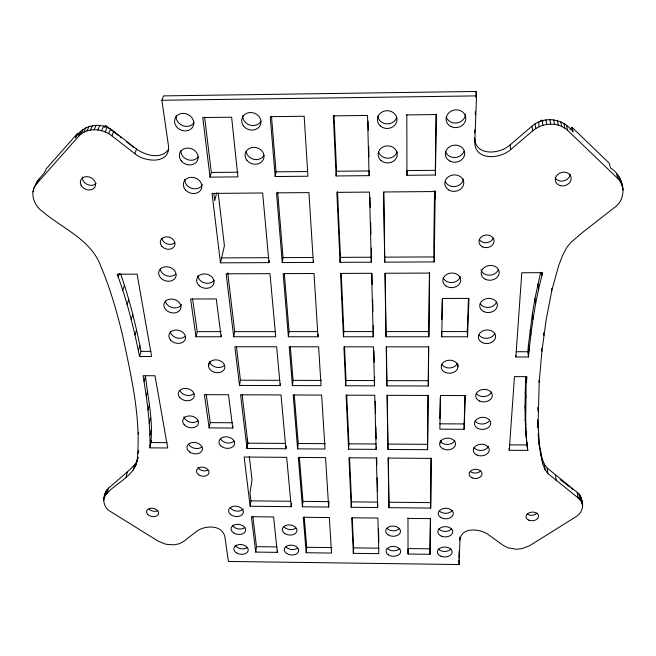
<?xml version="1.0" encoding="UTF-8"?>
<svg xmlns="http://www.w3.org/2000/svg" width="656" height="656" viewBox="0 0 656 656"><rect width="100%" height="100%" fill="white"/><g stroke="black" fill="none" stroke-linecap="round" stroke-linejoin="round"><path stroke-width="0.98" d="M408.04 554.033L408.073 548.555L429.951 548.826L430.024 554.312L408.04 554.033L407.983 518.035M406.769 114.931L436.314 114.554L435.445 175.037L406.941 175.3L406.991 170.585L435.322 170.314L436.117 114.136M427.548 449.713L428.171 395.461L387.04 395.314L387.967 449.45L427.548 449.713L428.04 395.273M428.278 385.999L428.729 346.885L386.204 346.852L386.876 385.876L428.278 385.999L428.589 346.688M428.844 336.774L429.573 273.093L384.941 273.249L386.031 336.766L428.844 336.774L429.434 272.166M430.844 457.954L430.68 508.088L388.967 507.662L388.114 458.077L431.394 458.388L430.68 508.088M434.551 191.134L433.813 244.696L434.206 261.924L384.752 262.138L383.547 191.978L435.215 191.544L434.206 261.924M429.951 548.826L430.385 518.273M435.026 190.806L434.912 198.891L434.715 191.027M430.024 554.312L430.533 518.642L407.934 518.404M538.847 441.57L542.045 458.372L544.357 464.186L547.17 468.04L577.239 492.385C581.085 494.977 581.929 499.577 581.987 503.841M103.771 498.675L105.534 495.009L107.051 493.443C116.358 482.603 133.849 476.363 136.932 461.135L134.644 464.858L127.469 471.82L108.584 488.113C101.672 494.755 101.926 507.596 111.282 512.008L158.211 541.167L165.919 544.275L174.324 544.833L179.432 543.701L183.565 541.471L197.062 531.016C205.344 525.21 222.335 524.603 224.877 536.821L228.427 561.454L459.052 564.545L459.979 539.626C461.734 526.596 479.921 528.81 488.064 534.394L503.226 545.382L507.777 547.76L516.116 549.236L521.93 548.687L529.63 545.702L575.706 516.895C581.765 513.648 584.16 506.276 581.733 499.897M527.785 450.385C524.382 426.121 524.677 401.538 525.907 377.134C526.76 401.456 524.046 426.113 527.785 450.385L509.261 450.262L509.097 448.458M439.84 418.725L440.266 397.331M441.816 319.521L442.21 299.407M441.726 336.774L442.497 298.464L468.983 298.406L467.556 336.774L441.726 336.774L441.57 331.592L467.252 331.583L467.556 336.774M440.725 442.833L440.766 440.807M388.967 507.662L388.344 457.749M387.967 449.45L387.278 395.125M582.585 505.407L581.224 501.356L578.075 497.879L547.867 473.501L545.029 469.63L542.709 463.817L539.503 446.99L538.1 424.317L539.175 382.3L541.905 351.19L546.169 319.775L551.852 290.272L558.797 265.245L562.668 255.282L566.759 247.501L571.032 242.253L582.799 232.232L614.246 207.681C628.505 197.956 623.831 176.218 610.49 167.928L609.26 163.229L572.057 127.403L569.793 129.298M386.876 385.876L386.458 346.786M386.031 336.766L385.203 273.347M377.626 507.547L376.355 457.986L348.967 457.79L351.222 507.285L377.626 507.547L377.758 503.931M384.752 262.138L383.826 192.274M376.134 449.368L374.74 395.273L346.106 395.166L348.574 449.18L376.134 449.368L376.232 446.687M458.872 558.043L459.134 551.073M459.536 540.109L459.651 537.125M464.095 429.303L465.358 395.593L440.545 395.502L439.873 429.172L464.095 429.303L464.891 395.379M467.252 331.583L468.482 298.341M474.6 132.922L474.714 129.888M475.28 114.718L475.387 111.684M475.912 97.523L476.133 91.455L163.541 95.891L161.901 100.278L168.215 144.033C171.987 164.525 145.173 162.663 134.8 153.643L111.864 135.825C102.566 128.437 87.273 126.944 78.695 136.218L36.597 183.819C28.856 192.569 34.169 206.074 42.976 211.88C63.173 228.936 91.889 240.145 101.106 267.099C110.511 289.083 116.924 312.199 122.606 335.38C131.208 376.437 141.417 418.594 137.12 460.791L138.063 457.257M622.724 186.821L620.027 181.048L617.878 178.571L567.686 130.429C558.149 121.516 542.299 122.598 532.697 130.839L510.688 149.593C499.979 159.392 473.288 161.105 474.878 140.564L476.543 95.891L476.133 91.455M374.494 385.843L373.494 346.844L343.9 346.827L345.679 385.753L374.494 385.843L374.609 376.478M373.231 336.766L371.599 273.298L340.546 273.413L343.441 336.766L373.231 336.766L373.313 325.474M149.978 447.851C150.388 423.653 147.026 399.553 143.082 375.724L155.005 375.757L167.731 447.974L149.978 447.851C154.332 424.252 147.953 399.783 145.525 376.2L144.066 381.382M371.312 262.195L369.508 192.093L336.84 192.364L340.038 262.326L371.312 262.195L371.337 248.099M353.33 553.336L351.706 517.797L377.897 518.084L378.815 553.656L353.33 553.336L353.625 547.875L352.247 517.436M351.222 507.285L351.542 501.856L349.533 457.47M369.082 175.652L367.532 115.44L333.346 115.874L336.093 175.964L369.082 175.652L369.312 171.888M348.574 449.18L348.918 443.825L346.712 394.986M526.522 382.44L526.916 376.651L514.46 376.626L509.261 450.262M515.846 356.971L521.791 272.757L542.709 272.683C535.165 300.218 531.204 328.615 528.465 356.987L515.846 356.971L515.657 355.224M345.679 385.753L346.056 380.496L344.523 346.762M343.441 336.766L343.842 331.608L341.21 273.511M328.656 507.055L325.556 457.626L298.332 457.429L302.408 506.793L328.656 507.055L329.017 502.545M340.038 262.326L340.48 257.357L337.512 191.65M528.465 356.987L527.834 351.731L528.367 345.753L532.369 314.003L534.935 298.636L540.675 272.289M306.196 552.729L303.269 517.281L329.32 517.559L331.542 553.057L306.196 552.729L306.721 547.293L304.236 516.928M105.313 493.345L103.566 500.684M336.093 175.964L336.585 171.257L334.06 115.448M302.408 506.793L302.965 501.381L299.349 457.109M317.98 336.766L314.019 273.511L283.171 273.618L288.378 336.758L317.98 336.766L318.258 334.191M297.627 448.843L293.183 394.978L321.637 395.084L325.023 449.024L297.627 448.843L298.234 443.505L294.257 394.797M291.182 506.678L286.697 457.347L244.147 457.035L250.141 506.26L291.182 506.678L291.592 503.078M277.316 552.36L273.601 516.961L251.42 516.723L255.725 552.081L277.316 552.36L277.537 550.548M313.322 262.441L308.943 192.602L276.512 192.872L282.26 262.572L313.322 262.441L313.568 260.457M285.909 448.761L281.014 394.937L240.588 394.797L246.984 448.499L285.909 448.761L286.246 446.096M292.412 385.597L289.206 346.786L318.611 346.811L321.046 385.679L292.412 385.597L293.076 380.357L290.329 346.721M288.378 336.758L289.091 331.616L284.36 273.716M280.161 385.556L276.635 346.778L234.873 346.753L239.473 385.441L280.161 385.556L280.407 383.817M457.945 366.761L457.986 366.442A8.438 6.527 -1.9 0 0 450.426 360.21A8.438 6.527 -1.9 0 0 441.349 365.343L441.291 368.114A8.438 6.527 -1.9 0 0 450.09 373.215A8.438 6.527 -1.9 0 0 457.97 367.073L457.822 364.129M255.725 552.081L256.488 546.661L252.831 516.379M250.141 506.26L250.961 500.872L250.002 492.927L252.035 479.708L249.313 456.658M282.26 262.572L283.048 257.619L277.693 192.151M246.984 448.499L247.853 443.177L242.121 394.617M268.985 262.63L262.654 192.987L212.019 193.413L220.482 262.835L268.985 262.63L269.329 260.653M232.741 428.032L228.501 394.756L204.369 394.666L209.166 427.909L232.741 428.032L233.06 426.269M239.473 385.441L240.424 380.218L236.472 346.688M275.167 176.53L270.231 116.686L304.163 116.251L307.918 176.226L275.167 176.53L276.037 171.839L271.494 116.26M233.675 336.749L226.189 273.823L269.985 273.667L275.725 336.758L233.675 336.749L234.692 331.633L227.763 272.904M209.166 427.909L210.24 422.628L206.222 394.469M221.105 336.749L216.283 298.947L190.568 298.997L196.013 336.749L221.105 336.749L221.466 335.044M208.51 366.294L208.436 365.991A8.315 6.347 11.5 0 1 215.135 359.865A8.315 6.347 11.5 0 1 224.516 364.957L224.86 367.696A8.315 6.347 11.5 0 1 216.841 372.698A8.315 6.347 11.5 0 1 208.518 366.606L209.264 362.842M220.482 262.835L224.418 245.803L218.186 193.028M196.013 336.749L197.235 331.641L192.561 298.931M216.71 192.856L214.709 200.638L213.864 193.659M150.076 445.76L151.446 440.471M149.921 435.002L151.298 429.729M149.207 423.038L150.609 417.782M133.217 470.172L134.644 464.858M138.08 453.386L138.785 450.738M147.977 410L149.396 404.768M210.035 177.136L202.77 117.555L231.617 117.186L237.89 176.882L210.035 177.136L211.306 172.462L204.623 117.121M126.009 477.133L127.469 471.82M138.178 433.952L138.662 432.197M146.255 396.06L147.69 390.853M135.513 466.441L138.006 457.371M104.435 496.772L105.977 491.442M105.534 495.009L107.076 489.688M107.051 493.443L108.584 488.113M139.539 356.495C133.931 328.623 127.149 300.866 117.145 274.216L137.096 274.151L151.61 356.503L139.539 356.495L141.048 351.354C135.858 325.122 129.486 299.054 120.573 273.814M138.391 350.632L139.917 345.515M134.972 335.011L136.53 329.919M131.208 319.546L132.799 314.495M127.133 304.515L128.765 299.497M122.787 290.19L124.46 285.212M118.203 276.865L119.351 273.568M134.8 153.643L136.555 149.068L113.775 131.323C102.115 121.434 82.976 124.025 75.432 137.809L77.556 133.348L79.105 134.537M111.864 135.825L113.775 131.323M108.666 133.668L110.602 129.175M105.198 131.938L107.166 127.453M104.771 127.264L105.559 125.485L118.375 135.472M101.557 130.683L103.541 126.198M97.818 129.937L99.827 125.46M94.087 129.716L96.12 125.239M35.924 184.279C38.015 178.235 44.37 174.988 46.264 168.813L77.556 133.348M90.454 130.027L92.512 125.55M87.018 130.864L89.093 126.378M83.861 132.2L85.952 127.715M81.065 134.004L83.173 129.511M78.695 136.218L80.819 131.717M36.597 183.819L38.909 179.162M32.923 191.864L33.694 190.306M33.604 188.953L37.154 181.581M168.543 149.445C161.196 159.908 145.296 155.39 136.555 149.068M104.189 127.01L105.559 125.485M474.567 139.015C476.371 156.604 500.208 154.012 510.073 144.943L531.934 126.255C544.103 115.333 563.988 118.629 573.073 131.963L572.057 127.403M539.322 122.032L541.651 120.048L543.02 121.36M161.901 100.278L476.543 95.891M211.306 172.462L237.997 172.208M276.037 171.839L307.566 171.536M336.585 171.257L369.369 170.945M221.621 257.898L268.837 257.685M283.048 257.619L312.928 257.48M340.48 257.357L371.567 257.218M384.933 257.152L434.092 256.931M197.235 331.641L221.195 331.633M234.692 331.633L275.487 331.624M289.091 331.616L317.512 331.616M343.842 331.608L373.469 331.6M386.195 331.6L428.762 331.592M141.048 351.354L151.06 351.37M516.247 351.723L527.834 351.731M240.424 380.218L279.882 380.324M293.076 380.357L321.563 380.431M346.056 380.496L374.715 380.578M387.032 380.611L428.204 380.718M210.24 422.628L232.675 422.743M439.741 423.817L463.833 423.94M151.347 442.562L167.05 442.661M247.853 443.177L285.565 443.423M298.234 443.505L325.491 443.677M348.918 443.825L376.331 443.997M388.114 444.079L427.482 444.325M509.794 444.85L527.194 444.965L526.858 442.825M250.961 500.872L290.772 501.266M302.965 501.381L329.091 501.643M351.542 501.856L377.815 502.119M389.098 502.225L430.607 502.635M256.488 546.661L276.955 546.915M306.721 547.293L331.944 547.604M353.625 547.875L378.988 548.195M119.982 136.719L121.581 137.965M126.387 141.712L133.603 147.329M560.15 479.536L569.818 487.064M571.433 488.318L573.041 489.573M620.355 179.014L621.658 183.819M622.15 186.115L623.2 189.969M618.731 176.251L620.027 181.048M616.591 173.791L617.878 178.571M566.694 125.837L567.686 130.429M563.955 123.623L564.931 128.207M560.814 121.852L561.774 126.428M557.354 120.565L558.289 125.132M553.656 119.794L554.566 124.361M549.818 119.572L550.704 124.14M545.94 119.892L546.801 124.46M542.118 120.753L542.947 125.321M538.445 122.123L539.257 126.698M535.025 123.976L535.813 128.551M531.934 126.255L532.697 130.839M551.581 288.574L551.852 290.272M581.29 497.83L582.143 503.332M582.266 505.678L582.553 507.514M580.371 495.862L581.224 501.356M579.01 494.025L579.855 499.528M621.412 182.007L621.888 185.148M577.239 492.385L578.075 497.879M541.446 272.363L541.897 275.405M537.854 283.982L538.584 289.083M543.488 332.789L543.857 335.396M534.935 298.636L535.632 303.769M541.544 348.566L541.905 351.19M555.501 475.297L556.231 480.766M510.073 144.943L510.688 149.593M532.369 314.003L533.049 319.177M538.945 380.529L539.175 382.3M530.179 329.804L530.843 335.011M547.17 468.04L547.867 473.501M537.6 407.63L538.043 411.197M544.357 464.186L545.029 469.63M537.551 419.832L538.1 424.317M528.367 345.753L529.015 351.001M542.045 458.372L542.709 463.817M538.256 433.608L538.584 436.306M540.216 450.787L540.872 456.215M538.953 442.48L539.503 446.99M247.181 438.618L247.779 443.628M525.267 392.099L525.874 397.438M525.038 406.326L525.636 411.689M525.21 419.627L525.809 425.006M525.817 431.837L526.407 437.232M538.256 434.78L538.765 440.602M474.641 137.801L474.878 140.564M537.6 422.923L537.805 427.909M459.905 537.789L459.979 539.626M458.872 559.953L459.052 564.545M435.322 170.314L435.445 175.037M440.807 440.816L440.865 442.857M368.098 121.114L368.336 130.265M368.746 146.542L369.008 156.71M370.05 197.456L370.304 207.583M370.689 222.778L370.976 233.921M371.985 273.396L372.272 284.63M372.657 299.948L372.944 311.182M373.961 350.878L374.248 362.145M375.24 401.201L375.552 413.428M375.888 426.679L376.208 438.905M376.683 457.667L376.864 464.735M377.2 477.871L377.536 491M378.496 528.892L378.832 542.094M406.835 114.513L406.941 175.3M224.344 365.449A8.274 6.339 11.6 0 1 215.799 367.147A8.274 6.339 11.6 0 1 209.649 361.431M157.579 510.811A6.134 4.182 11.5 0 1 149.084 509.171M207.534 470.344A6.322 4.494 10.3 0 1 197.989 467.507M243.286 509.007A7.437 5.166 8.4 0 1 230.502 508.129M234.184 441.062A7.831 5.707 9.7 0 1 220.785 439.208M247.378 547.563A7.224 4.871 7.8 0 1 235.135 545.21M297.512 548.195A7.232 4.912 5.9 0 1 286.114 547.03M244.827 527.645A7.339 5.027 8.1 0 1 232.396 525.243M295.733 528.228A7.347 5.068 6.1 0 1 284.163 527.047M197.94 420.832A7.954 5.838 11.7 0 1 189.633 422.07A7.954 5.838 11.7 0 1 183.959 416.585M193.84 393.756A8.11 6.06 12.4 0 1 180.105 390.951M201.892 446.916A7.798 5.625 11 0 1 188.674 444.276M457.289 363.49A8.389 6.511 -2 0 1 449.893 367.95A8.389 6.511 -2 0 1 441.849 364.457M536.961 513.181A6.298 4.354 -3.7 0 1 527.014 513.976M480.725 470.836A6.445 4.625 -1.9 0 1 470.582 471.713M452.369 510.401A7.552 5.281 -0.3 0 1 439.348 511.016M454.805 440.652A7.946 5.847 -1 0 1 447.622 444.448A7.946 5.847 -1 0 1 440.151 441.078M450.902 549.088A7.331 4.977 0.1 0 1 438.233 548.933M399.816 548.449A7.29 4.961 2 0 1 387.229 548.293M451.517 528.941A7.446 5.133 -0.1 0 1 438.651 528.793M399.635 528.351A7.405 5.117 2 0 1 386.843 528.211M489.105 421.07A8.102 6.027 -2.9 0 1 475.108 421.004M491.524 391.985A8.266 6.265 -3.4 0 1 484.407 396.536A8.266 6.265 -3.4 0 1 476.346 393.444M488.515 446.219A7.954 5.806 -2.5 0 1 481.676 450.41A7.954 5.806 -2.5 0 1 473.919 447.523M570.195 174.217A8.003 6.765 -16 0 1 563.742 180.884A8.003 6.765 -16 0 1 555.165 177.784M493.279 237.989A7.56 6.314 -7.4 0 1 486.777 242.646A7.56 6.314 -7.4 0 1 479.421 239.588M463.423 178.998A9.446 8.216 -6.8 0 1 455.518 186.452A9.446 8.216 -6.8 0 1 445.449 181.991M460.266 276.578A8.889 7.29 -3.6 0 1 452.115 282.547A8.889 7.29 -3.6 0 1 443.161 277.8M465.489 114.119A9.832 8.856 -10.4 0 1 456.74 122.992A9.832 8.856 -10.4 0 1 446.178 116.661M396.782 117.293A9.725 8.848 -0.4 0 1 386.655 123.902A9.725 8.848 -0.4 0 1 377.708 116.022M464.005 151.175A9.627 8.503 -8.2 0 1 454.583 157.555A9.627 8.503 -8.2 0 1 445.481 151.372M397.085 151.897A9.528 8.495 0.1 0 1 387.991 158.244A9.528 8.495 0.1 0 1 378.709 152.094M496.494 302.186A8.79 7.06 -5.6 0 1 488.917 307.352A8.79 7.06 -5.6 0 1 480.372 303.917M494.772 333.338A8.61 6.781 -4.7 0 1 487.351 338.283A8.61 6.781 -4.7 0 1 478.97 334.97M498.298 269.706A8.987 7.364 -6.6 0 1 489.376 275.184A8.987 7.364 -6.6 0 1 481.012 269.772M96.137 183.336A7.831 6.363 25.6 0 1 87.346 184.467A7.831 6.363 25.6 0 1 82.402 177.03M174.881 242.564A7.446 6.06 18.3 0 1 167.19 243.942A7.446 6.06 18.3 0 1 161.835 238.251M202.392 184.779A9.364 7.921 19.7 0 1 191.806 188.362A9.364 7.921 19.7 0 1 184.779 179.416M214.159 280.227A8.774 7.068 14.5 0 1 204.533 282.908A8.774 7.068 14.5 0 1 197.874 275.602M194.078 122.615A9.774 8.495 24.7 0 1 182.696 125.64A9.774 8.495 24.7 0 1 176.185 115.579M261.039 121.13A9.709 8.651 19 0 1 249.862 125.099A9.709 8.651 19 0 1 242.802 115.456M198.407 156.653A9.545 8.184 21.8 0 1 187.632 159.679A9.545 8.184 21.8 0 1 180.81 150.577M264.056 155.341A9.496 8.323 16.3 0 1 253.888 159.351A9.496 8.323 16.3 0 1 246.189 151.331M181.655 304.458A8.643 6.798 15.6 0 1 172.667 307.689A8.643 6.798 15.6 0 1 165.361 301.022M185.148 336.348A8.454 6.535 14.3 0 1 176.357 337.783A8.454 6.535 14.3 0 1 170.289 331.641M175.726 274.167A8.84 7.077 17 0 1 166.591 275.758A8.84 7.077 17 0 1 160.228 269.116M147.756 514.501A6.158 4.19 11.5 0 0 158.211 514.632A6.158 4.19 11.5 0 0 151.749 508.146A6.158 4.19 11.5 0 0 147.756 514.501M198.793 474.878A6.355 4.502 10.2 0 0 208.977 472.943A6.355 4.502 10.2 0 0 200.465 467.269A6.355 4.502 10.2 0 0 198.793 474.878M230.748 514.64A7.478 5.166 8.4 0 0 243.163 513.197A7.478 5.166 8.4 0 0 233.995 506.178A7.478 5.166 8.4 0 0 230.748 514.64M220.842 445.826A7.872 5.715 9.6 0 0 234.176 445.121A7.872 5.715 9.6 0 0 225.434 436.814A7.872 5.715 9.6 0 0 220.842 445.826M284.753 533.508A7.38 5.068 6.1 0 0 296.848 531.393A7.38 5.068 6.1 0 0 287.295 525.021A7.38 5.068 6.1 0 0 284.753 533.508M286.705 553.475A7.265 4.912 5.9 0 0 298.619 551.442A7.265 4.912 5.9 0 0 289.222 545.259A7.265 4.912 5.9 0 0 286.705 553.475M236.398 552.828A7.257 4.879 7.8 0 0 248.148 550.802A7.257 4.879 7.8 0 0 238.563 544.628A7.257 4.879 7.8 0 0 236.398 552.828M233.667 532.91A7.372 5.027 8.1 0 0 245.59 530.802A7.372 5.027 8.1 0 0 235.857 524.447A7.372 5.027 8.1 0 0 233.667 532.91M184.229 424.776A7.995 5.847 11.6 0 0 197.858 424.891A7.995 5.847 11.6 0 0 189.691 415.912A7.995 5.847 11.6 0 0 184.229 424.776M179.842 397.618A8.159 6.068 12.4 0 0 193.725 397.716A8.159 6.068 12.4 0 0 185.377 388.401A8.159 6.068 12.4 0 0 179.842 397.618M189.863 452.123A7.839 5.633 10.9 0 0 202.392 449.68A7.839 5.633 10.9 0 0 191.872 442.579A7.839 5.633 10.9 0 0 189.863 452.123M528.802 520.167A6.33 4.354 -3.6 0 0 538.625 516.51A6.33 4.354 -3.6 0 0 529.523 512.607A6.33 4.354 -3.6 0 0 528.802 520.167M472.148 477.88A6.478 4.633 -1.9 0 0 482.053 473.968A6.478 4.633 -1.9 0 0 472.558 469.852A6.478 4.633 -1.9 0 0 472.148 477.88M440.742 517.486A7.585 5.281 -0.2 0 0 453.206 514.566A7.585 5.281 -0.2 0 0 443.366 508.515A7.585 5.281 -0.2 0 0 440.742 517.486M442.857 448.753A7.987 5.855 -0.9 0 0 455.51 444.547A7.987 5.855 -0.9 0 0 444.325 438.659A7.987 5.855 -0.9 0 0 442.857 448.753M387.868 534.714A7.437 5.125 2 0 0 400.283 532.59A7.437 5.125 2 0 0 391.124 526.186A7.437 5.125 2 0 0 387.868 534.714M388.237 554.779A7.323 4.961 2 0 0 400.463 552.737A7.323 4.961 2 0 0 391.443 546.522A7.323 4.961 2 0 0 388.237 554.779M440.955 556.255A7.364 4.977 0.1 0 0 452.14 552.106A7.364 4.977 0.1 0 0 441.234 547.629A7.364 4.977 0.1 0 0 440.955 556.255M441.414 536.157A7.478 5.141 -0.1 0 0 452.779 531.868A7.478 5.141 -0.1 0 0 441.701 527.26A7.478 5.141 -0.1 0 0 441.414 536.157M478.257 428.565A8.151 6.035 -2.9 0 0 490.762 423.432A8.151 6.035 -2.9 0 0 478.847 418.093A8.151 6.035 -2.9 0 0 478.257 428.565M479.561 401.046A8.315 6.273 -3.4 0 0 492.312 395.683A8.315 6.273 -3.4 0 0 480.176 390.156A8.315 6.273 -3.4 0 0 479.561 401.046M477.002 455.043A7.995 5.814 -2.4 0 0 489.261 450.123A7.995 5.814 -2.4 0 0 477.568 444.973A7.995 5.814 -2.4 0 0 477.002 455.043M560.544 185.705A8.052 6.79 -15.8 0 0 571.081 177.21A8.052 6.79 -15.8 0 0 558.092 174.193A8.052 6.79 -15.8 0 0 560.544 185.705M482.447 246.828A7.61 6.33 -7.2 0 0 494.099 241.301A7.61 6.33 -7.2 0 0 483.013 235.816A7.61 6.33 -7.2 0 0 482.447 246.828M448.671 189.937A9.512 8.249 -6.6 0 0 463.735 183.762A9.512 8.249 -6.6 0 0 450.483 175.669A9.512 8.249 -6.6 0 0 448.671 189.937M445.842 285.909A8.938 7.314 -3.6 0 0 460.537 281.637A8.938 7.314 -3.6 0 0 448.983 273.437A8.938 7.314 -3.6 0 0 445.842 285.909M380.972 160.466A9.586 8.528 0.2 0 0 396.97 156.546A9.586 8.528 0.2 0 0 385.146 146.173A9.586 8.528 0.2 0 0 380.972 160.466M380.332 125.927A9.783 8.881 -0.3 0 0 396.667 121.811A9.783 8.881 -0.3 0 0 384.588 111.028A9.783 8.881 -0.3 0 0 380.332 125.927M450.787 126.485A9.897 8.889 -10.2 0 0 465.817 118.646A9.897 8.889 -10.2 0 0 451.271 111.036A9.897 8.889 -10.2 0 0 450.787 126.485M449.991 161.122A9.684 8.536 -8 0 0 464.719 153.627A9.684 8.536 -8 0 0 450.459 146.296A9.684 8.536 -8 0 0 449.991 161.122M483.8 311.6A8.848 7.077 -5.5 0 0 497.379 305.483A8.848 7.077 -5.5 0 0 484.489 299.308A8.848 7.077 -5.5 0 0 483.8 311.6M482.332 342.629A8.659 6.798 -4.6 0 0 495.616 336.782A8.659 6.798 -4.6 0 0 482.988 330.837A8.659 6.798 -4.6 0 0 482.332 342.629M485.333 279.251A9.036 7.38 -6.5 0 0 499.208 272.839A9.036 7.38 -6.5 0 0 486.047 266.426A9.036 7.38 -6.5 0 0 485.333 279.251M81.024 185.107A7.88 6.388 25.4 0 0 94.177 188.018A7.88 6.388 25.4 0 0 88.65 176.858A7.88 6.388 25.4 0 0 81.024 185.107M161.761 246.189A7.495 6.084 18.2 0 0 174.422 246.156A7.495 6.084 18.2 0 0 166.698 236.824A7.495 6.084 18.2 0 0 161.761 246.189M185.623 190.101A9.422 7.946 19.5 0 0 201.376 188.871A9.422 7.946 19.5 0 0 190.806 177.341A9.422 7.946 19.5 0 0 185.623 190.101M199.301 285.77A8.823 7.093 14.4 0 0 213.815 283.556A8.823 7.093 14.4 0 0 202.884 274.019A8.823 7.093 14.4 0 0 199.301 285.77M246.746 160.08A9.553 8.356 16.1 0 0 263.097 159.974A9.553 8.356 16.1 0 0 253.798 147.354A9.553 8.356 16.1 0 0 246.746 160.08M243.368 125.772A9.766 8.684 18.7 0 0 260.047 125.632A9.766 8.684 18.7 0 0 250.535 112.504A9.766 8.684 18.7 0 0 243.368 125.772M176.464 126.6A9.832 8.528 24.5 0 0 193.02 126.46A9.832 8.528 24.5 0 0 183.065 113.39A9.832 8.528 24.5 0 0 176.464 126.6M181.179 160.753A9.602 8.216 21.6 0 0 197.407 160.654A9.602 8.216 21.6 0 0 187.673 148.084A9.602 8.216 21.6 0 0 181.179 160.753M165.591 309.476A8.692 6.814 15.5 0 0 180.326 309.501A8.692 6.814 15.5 0 0 171.372 299.038A8.692 6.814 15.5 0 0 165.591 309.476M170.527 340.038A8.503 6.552 14.3 0 0 184.967 340.087A8.503 6.552 14.3 0 0 176.226 330.034A8.503 6.552 14.3 0 0 170.527 340.038M160.441 277.636A8.889 7.093 16.9 0 0 175.48 277.636A8.889 7.093 16.9 0 0 166.312 266.746A8.889 7.093 16.9 0 0 160.441 277.636"/></g></svg>
